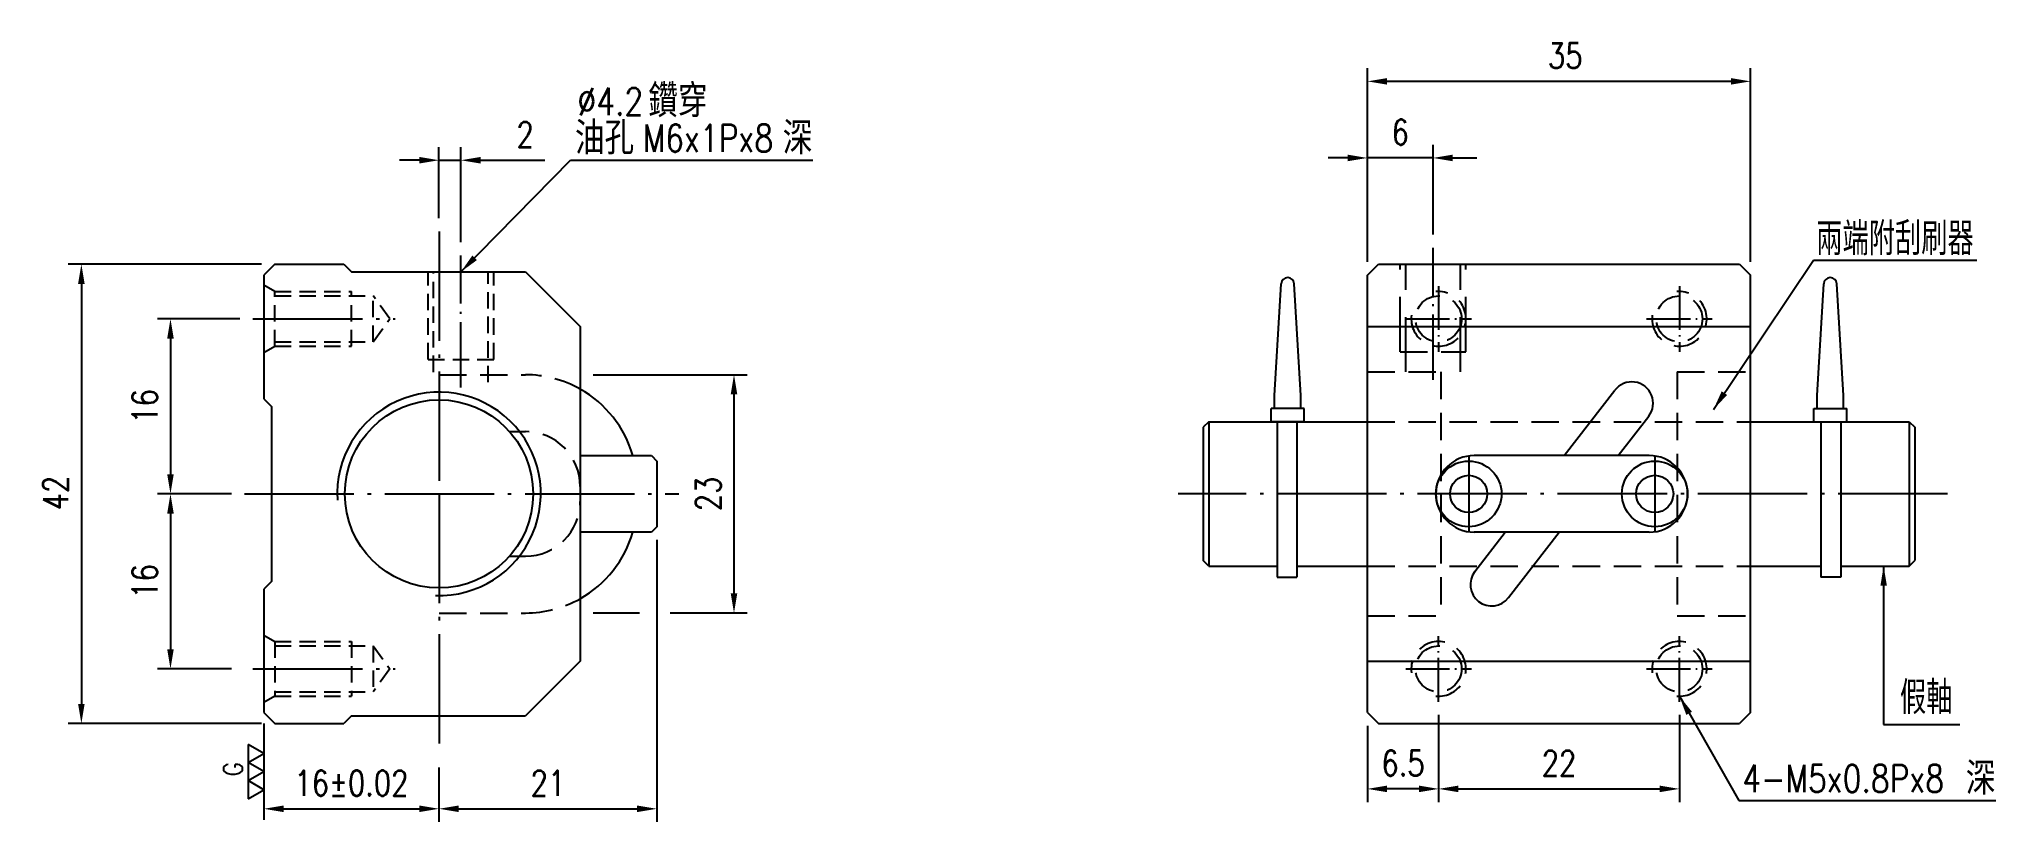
# Model space of a CAD drawing. Header units: millimetres. Extents: x 4184 to 4363, y -284 to -213.
import ezdxf
from ezdxf.enums import TextEntityAlignment as Align

# ---------------------------------------------------------------- set-up
doc = ezdxf.new("R2010")
doc.units = ezdxf.units.MM
doc.header["$LTSCALE"] = 10
for name, pattern in [('AM_ISO02W050', [7.5, 6, -1.5]), ('C', [2.5625, 2, -0.25, 0.0625, -0.25]), ('H', [0.75, 0.5, -0.25])]:
    doc.linetypes.add(name, pattern=pattern)
doc.layers.get('0').update_dxf_attribs({"linetype": 'CONTINUOUS'})
doc.layers.get('DEFPOINTS').update_dxf_attribs({"linetype": 'CONTINUOUS'})
for name, color, linetype in [('05', 5, 'H'), ('C', 1, 'C'), ('H', 5, 'H'), ('L1', 4, 'CONTINUOUS')]:
    doc.layers.add(name, color=color, linetype=linetype)
doc.layers.add('AM_3', color=6, linetype='AM_ISO02W050', lineweight=25)
doc.layers.add('AM_5', color=3, linetype='CONTINUOUS', lineweight=25)
doc.styles.add('SIMPLEX', font='SIMPLEX.shx', dxfattribs={"width": 0.8, "height": 2.3, "bigfont": 'chineset.shx'})
doc.dimstyles.get("Standard").update_dxf_attribs({"dimscale": 0, "dimtxt": 2.8, "dimasz": 1.8, "dimexe": 1, "dimexo": 1, "dimgap": 1.7, "dimtad": 1, "dimdec": 3, "dimrnd": 0.0005, "dimdsep": 46, "dimtxsty": 'SIMPLEX', "dimcen": 0.09, "dimclrd": 6, "dimclre": 6, "dimclrt": 3, "dimadec": 1, "dimazin": 2, "dimtp": -0.1, "dimtm": 0.2, "dimtfac": 1, "dimtdec": 3, "dimtmove": 2, "dimatfit": 3, "dimfxl": 0, "dimtvp": 0.790698, "dimarcsym": 0})
doc.dimstyles.new('STANDARD$0', dxfattribs={"dimscale": 0, "dimtxt": 2.8, "dimasz": 1.8, "dimexe": 1, "dimexo": 1, "dimgap": 1.2, "dimtad": 1, "dimdec": 3, "dimdsep": 46, "dimtxsty": 'SIMPLEX', "dimcen": 0.09, "dimclrd": 6, "dimclre": 6, "dimclrt": 3, "dimadec": 1, "dimazin": 2, "dimtp": -0.1, "dimtm": 0.2, "dimtfac": 1, "dimtdec": 3, "dimtmove": 0, "dimatfit": 3, "dimfxl": 0, "dimtvp": 0.790698, "dimarcsym": 0})
doc.dimstyles.new('STANDARD$7', dxfattribs={"dimscale": 0, "dimtxt": 2.8, "dimasz": 1.8, "dimexe": 1, "dimexo": 1, "dimgap": 1.2, "dimtad": 1, "dimdec": 3, "dimrnd": 0.0005, "dimdsep": 46, "dimtxsty": 'SIMPLEX', "dimcen": 0.09, "dimclrd": 6, "dimclre": 6, "dimclrt": 3, "dimadec": 1, "dimazin": 2, "dimtp": -0.1, "dimtm": 0.2, "dimtfac": 1, "dimtdec": 3, "dimtmove": 2, "dimatfit": 3, "dimfxl": 0, "dimtvp": 0.790698, "dimarcsym": 0})

# ---------------------------------------------------------------- blocks, each defined once
blk = doc.blocks.new('*D12')
at = {"layer": 'AM_5', "color": 6, "lineweight": -2}
for p, q in [((4204.1, -233.09), (4186.43, -233.09)), ((4187.63, -234.89), (4187.63, -273.29)), ((4204.1, -275.09), (4186.43, -275.09))]:
    blk.add_line(p, q, dxfattribs=at)
at = {"layer": 'AM_5', "color": 6}
for points in [[(4187.33, -234.89), (4187.93, -234.89), (4187.63, -233.09)], [(4187.33, -273.29), (4187.93, -273.29), (4187.63, -275.09)]]:
    blk.add_solid(points, dxfattribs=at)
at = {"layer": 'DEFPOINTS', "color": 0}
for p in [(4205.3, -233.09), (4187.63, -275.09), (4205.3, -275.09)]:
    blk.add_point(p, dxfattribs=at)
at = {"layer": 'AM_5', "color": 3, "insert": (4185.28, -254.01), "char_height": 2.3, "attachment_point": 5, "rotation": 90, "style": 'SIMPLEX'}
blk.add_mtext('42', dxfattribs=at)
blk = doc.blocks.new('*D13')
at = {"layer": 'AM_5', "color": 6, "lineweight": -2}
for p, q in [((4220.3, -228.89), (4220.3, -222.39)), ((4222.3, -231.09), (4222.3, -222.39)), ((4218.5, -223.59), (4216.7, -223.59)), ((4220.3, -223.59), (4222.3, -223.59)), ((4224.1, -223.59), (4229.98, -223.59))]:
    blk.add_line(p, q, dxfattribs=at)
at = {"layer": 'AM_5', "color": 6}
for points in [[(4218.5, -223.29), (4218.5, -223.89), (4220.3, -223.59)], [(4224.1, -223.29), (4224.1, -223.89), (4222.3, -223.59)]]:
    blk.add_solid(points, dxfattribs=at)
at = {"layer": 'DEFPOINTS', "color": 0}
for p in [(4222.3, -223.59), (4220.3, -230.09), (4222.3, -232.29)]:
    blk.add_point(p, dxfattribs=at)
at = {"layer": 'AM_5', "color": 3, "insert": (4228.17, -221.24), "char_height": 2.3, "attachment_point": 5, "style": 'SIMPLEX'}
blk.add_mtext('2', dxfattribs=at)
blk = doc.blocks.new('*D15')
at = {"color": 6, "lineweight": -2}
for p, q in [((4201.33, -254.09), (4194.57, -254.09)), ((4195.77, -255.89), (4195.77, -268.29)), ((4201.33, -270.09), (4194.57, -270.09))]:
    blk.add_line(p, q, dxfattribs=at)
at = {"color": 6}
for points in [[(4195.47, -255.89), (4196.07, -255.89), (4195.77, -254.09)], [(4195.47, -268.29), (4196.07, -268.29), (4195.77, -270.09)]]:
    blk.add_solid(points, dxfattribs=at)
at = {"layer": 'DEFPOINTS', "color": 0}
for p in [(4202.53, -254.09), (4195.77, -270.09), (4202.53, -270.09)]:
    blk.add_point(p, dxfattribs=at)
at = {"color": 3, "insert": (4193.42, -262.09), "char_height": 2.3, "attachment_point": 5, "rotation": 90, "style": 'SIMPLEX'}
blk.add_mtext('16', dxfattribs=at)
blk = doc.blocks.new('*D16')
at = {"color": 6, "lineweight": -2}
for p, q in [((4202.1, -238.09), (4194.57, -238.09)), ((4195.77, -239.89), (4195.77, -252.29))]:
    blk.add_line(p, q, dxfattribs=at)
at = {"color": 6}
for points in [[(4195.47, -239.89), (4196.07, -239.89), (4195.77, -238.09)], [(4195.47, -252.29), (4196.07, -252.29), (4195.77, -254.09)]]:
    blk.add_solid(points, dxfattribs=at)
at = {"layer": 'DEFPOINTS', "color": 0}
for p in [(4203.3, -238.09), (4195.77, -254.09), (4202.53, -254.09)]:
    blk.add_point(p, dxfattribs=at)
at = {"color": 3, "insert": (4193.42, -246.09), "char_height": 2.3, "attachment_point": 5, "rotation": 90, "style": 'SIMPLEX'}
blk.add_mtext('16', dxfattribs=at)
blk = doc.blocks.new('*D17')
at = {"color": 6, "lineweight": -2}
for p, q in [((4305.12, -232.89), (4305.12, -215.18)), ((4340.12, -232.89), (4340.12, -215.18)), ((4338.32, -216.38), (4306.92, -216.38))]:
    blk.add_line(p, q, dxfattribs=at)
at = {"color": 6}
for points in [[(4306.92, -216.08), (4306.92, -216.68), (4305.12, -216.38)], [(4338.32, -216.08), (4338.32, -216.68), (4340.12, -216.38)]]:
    blk.add_solid(points, dxfattribs=at)
at = {"layer": 'DEFPOINTS', "color": 0}
for p in [(4305.12, -216.38), (4305.12, -234.09), (4340.12, -234.09)]:
    blk.add_point(p, dxfattribs=at)
at = {"color": 3, "insert": (4323.19, -214.03), "char_height": 2.3, "attachment_point": 5, "style": 'SIMPLEX'}
blk.add_mtext('35', dxfattribs=at)
blk = doc.blocks.new('*D18')
at = {"color": 6, "lineweight": -2}
for p, q in [((4234.4, -243.2), (4248.45, -243.2)), ((4247.25, -245), (4247.25, -263.18)), ((4234.4, -264.98), (4238.63, -264.98)), ((4241.43, -264.98), (4248.45, -264.98))]:
    blk.add_line(p, q, dxfattribs=at)
at = {"color": 6}
for points in [[(4246.95, -245), (4247.55, -245), (4247.25, -243.2)], [(4246.95, -263.18), (4247.55, -263.18), (4247.25, -264.98)]]:
    blk.add_solid(points, dxfattribs=at)
at = {"layer": 'DEFPOINTS', "color": 0}
for p in [(4233.2, -243.2), (4233.2, -264.98), (4247.25, -264.98)]:
    blk.add_point(p, dxfattribs=at)
at = {"color": 3, "insert": (4244.9, -254.09), "char_height": 2.3, "attachment_point": 5, "rotation": 90, "style": 'SIMPLEX'}
blk.add_mtext('23', dxfattribs=at)
blk = doc.blocks.new('*D19')
at = {"color": 6, "lineweight": -2}
for p, q in [((4311.62, -274.29), (4311.62, -282.26)), ((4305.12, -275.29), (4305.12, -282.26)), ((4309.82, -281.06), (4306.92, -281.06))]:
    blk.add_line(p, q, dxfattribs=at)
at = {"color": 6}
for points in [[(4306.92, -280.76), (4306.92, -281.36), (4305.12, -281.06)], [(4309.82, -280.76), (4309.82, -281.36), (4311.62, -281.06)]]:
    blk.add_solid(points, dxfattribs=at)
at = {"layer": 'DEFPOINTS', "color": 0}
for p in [(4311.62, -273.09), (4305.12, -274.09), (4305.12, -281.06)]:
    blk.add_point(p, dxfattribs=at)
at = {"color": 3, "insert": (4308.37, -278.71), "char_height": 2.3, "attachment_point": 5, "style": 'SIMPLEX'}
blk.add_mtext('6.5', dxfattribs=at)
blk = doc.blocks.new('*D20')
at = {"color": 6, "lineweight": -2}
for p, q in [((4311.62, -274.29), (4311.62, -282.26)), ((4333.62, -274.29), (4333.62, -282.26)), ((4313.42, -281.06), (4331.82, -281.06))]:
    blk.add_line(p, q, dxfattribs=at)
at = {"color": 6}
for points in [[(4313.42, -280.76), (4313.42, -281.36), (4311.62, -281.06)], [(4331.82, -280.76), (4331.82, -281.36), (4333.62, -281.06)]]:
    blk.add_solid(points, dxfattribs=at)
at = {"layer": 'DEFPOINTS', "color": 0}
for p in [(4311.62, -273.09), (4333.62, -273.09), (4333.62, -281.06)]:
    blk.add_point(p, dxfattribs=at)
at = {"color": 3, "insert": (4322.62, -278.71), "char_height": 2.3, "attachment_point": 5, "style": 'SIMPLEX'}
blk.add_mtext('22', dxfattribs=at)
blk = doc.blocks.new('*D21')
at = {"color": 6, "lineweight": -2}
for p, q in [((4303.32, -223.38), (4301.52, -223.38)), ((4305.12, -232.89), (4305.12, -222.18)), ((4311.12, -223.38), (4305.12, -223.38)), ((4311.12, -230.39), (4311.12, -222.18)), ((4312.92, -223.38), (4314.72, -223.38))]:
    blk.add_line(p, q, dxfattribs=at)
at = {"color": 6}
for points in [[(4303.32, -223.08), (4303.32, -223.68), (4305.12, -223.38)], [(4312.92, -223.08), (4312.92, -223.68), (4311.12, -223.38)]]:
    blk.add_solid(points, dxfattribs=at)
at = {"layer": 'DEFPOINTS', "color": 0}
for p in [(4305.12, -223.38), (4311.12, -231.59), (4305.12, -234.09)]:
    blk.add_point(p, dxfattribs=at)
at = {"color": 3, "insert": (4308.12, -221.03), "char_height": 2.3, "attachment_point": 5, "style": 'SIMPLEX'}
blk.add_mtext('6', dxfattribs=at)
blk = doc.blocks.new('*D22')
at = {"color": 6, "lineweight": -2}
for p, q in [((4240.2, -258.29), (4240.2, -284.08)), ((4220.3, -279.29), (4220.3, -284.08)), ((4222.1, -282.88), (4238.4, -282.88))]:
    blk.add_line(p, q, dxfattribs=at)
at = {"color": 6}
for points in [[(4222.1, -282.58), (4222.1, -283.18), (4220.3, -282.88)], [(4238.4, -282.58), (4238.4, -283.18), (4240.2, -282.88)]]:
    blk.add_solid(points, dxfattribs=at)
at = {"layer": 'DEFPOINTS', "color": 0}
for p in [(4240.2, -257.09), (4220.3, -278.09), (4240.2, -282.88)]:
    blk.add_point(p, dxfattribs=at)
at = {"color": 3, "insert": (4230.25, -280.53), "char_height": 2.3, "attachment_point": 5, "style": 'SIMPLEX'}
blk.add_mtext('21', dxfattribs=at)
blk = doc.blocks.new('*D27')
at = {"layer": 'AM_3', "color": 6, "lineweight": -2}
for p, q in [((4204.3, -275.09), (4204.3, -283.88)), ((4220.3, -279.09), (4220.3, -283.88)), ((4206.1, -282.88), (4218.5, -282.88))]:
    blk.add_line(p, q, dxfattribs=at)
at = {"layer": 'AM_3', "color": 6}
for points in [[(4206.1, -282.58), (4206.1, -283.18), (4204.3, -282.88)], [(4218.5, -282.58), (4218.5, -283.18), (4220.3, -282.88)]]:
    blk.add_solid(points, dxfattribs=at)
at = {"layer": 'DEFPOINTS', "color": 0}
for p in [(4204.3, -274.09), (4220.3, -278.09), (4220.3, -282.88)]:
    blk.add_point(p, dxfattribs=at)
at = {"layer": 'AM_3', "color": 3, "insert": (4212.3, -280.53), "char_height": 2.3, "attachment_point": 5, "style": 'SIMPLEX'}
blk.add_mtext('16%%p0.02', dxfattribs=at)
blk = doc.blocks.new('ins2')
at = {"color": 0}
for points in [[(-0.68, 1.19), (-2.05, 1.19), (-1.37, 0)], [(0.68, 1.19), (-0.68, 1.19), (0, 0)], [(2.05, 1.19), (0.68, 1.19), (1.37, 0)]]:
    blk.add_lwpolyline(points, close=True, dxfattribs=at)
at = {"color": 0, "style": 'SIMPLEX', "width": 0.8}
blk.add_text('G', height=1.43, dxfattribs=at).set_placement((-0.33, 2.33), align=Align.MIDDLE_LEFT)

msp = doc.modelspace()

# ---------------------------------------------------------------- linework, layer by layer
at = {"color": 6}
for p, q in [((4305.1182, -232.8913), (4305.1182, -222.176)), ((4313.1182, -223.376), (4315.1182, -223.376)), ((4345.8631, -232.7188), (4360.7923, -232.7188)), ((4339.0635, -282.1243), (4362.5298, -282.1243))]:
    msp.add_line(p, q, dxfattribs=at)
for p, q in [((4205.3018, -233.0913), (4204.3018, -234.0913)), ((4204.3018, -234.0913), (4204.3018, -245.3913)), ((4205.3018, -233.0913), (4211.6018, -233.0913)), ((4211.6018, -233.0913), (4212.3018, -233.7913)), ((4212.3018, -233.7913), (4228.2018, -233.7913)), ((4212.3018, -233.7913), (4212.3018, -233.7913)), ((4228.2018, -233.7913), (4233.2018, -238.7913)), ((4305.1182, -234.0913), (4306.1182, -233.0913)), ((4305.1182, -274.0913), (4305.1182, -234.0913)), ((4306.1182, -233.0913), (4339.1182, -233.0913)), ((4339.1182, -233.0913), (4340.1182, -234.0913)), ((4340.1182, -274.0913), (4340.1182, -234.0913)), ((4296.6343, -245.0913), (4297.235, -234.8838)), ((4299.0343, -245.0913), (4298.4336, -234.8838)), ((4346.2019, -245.0913), (4346.8025, -234.8838)), ((4348.6019, -245.0913), (4348.0012, -234.8838)), ((4233.2018, -238.7913), (4233.2018, -269.3913)), ((4305.1182, -238.7913), (4340.1182, -238.7913)), ((4323.1068, -250.5913), (4327.7247, -244.6097)), ((4204.3018, -245.3913), (4205.0018, -246.0913)), ((4205.0018, -246.0913), (4205.0018, -262.0913)), ((4205.0018, -246.0913), (4205.0018, -246.0913)), ((4299.3343, -246.2913), (4296.3343, -246.2913)), ((4296.3343, -247.4913), (4296.3343, -246.2913)), ((4296.6343, -246.2913), (4296.6343, -245.0913)), ((4299.0343, -246.2913), (4299.0343, -245.0913)), ((4299.3343, -247.4913), (4299.3343, -246.2913)), ((4345.9019, -246.2913), (4348.9019, -246.2913)), ((4345.9019, -247.4913), (4345.9019, -246.2913)), ((4346.2019, -246.2913), (4346.2019, -245.0913)), ((4348.6019, -246.2913), (4348.6019, -245.0913)), ((4348.9019, -247.4913), (4348.9019, -246.2913)), ((4290.618, -247.4913), (4290.118, -247.9913)), ((4290.118, -247.9913), (4290.118, -260.1913)), ((4290.618, -247.4913), (4290.618, -260.6913)), ((4290.618, -247.4913), (4305.1182, -247.4913)), ((4299.3343, -247.4913), (4296.3343, -247.4913)), ((4296.8842, -247.4913), (4296.8842, -261.6913)), ((4298.6842, -247.4913), (4298.6842, -261.6913)), ((4328.0338, -250.5913), (4330.8118, -246.993)), ((4340.1182, -247.4913), (4354.6181, -247.4913)), ((4345.9019, -247.4913), (4348.9019, -247.4913)), ((4346.5519, -247.4913), (4346.5519, -261.6913)), ((4348.3519, -247.4913), (4348.3519, -261.6913)), ((4354.6181, -247.4913), (4354.6181, -260.6913)), ((4354.6181, -247.4913), (4355.1181, -247.9913)), ((4355.1181, -247.9913), (4355.1181, -260.1913)), ((4233.2018, -250.5913), (4239.7018, -250.5913)), ((4239.7018, -250.5913), (4240.2018, -251.0913)), ((4240.2018, -251.0913), (4240.2018, -257.0913)), ((4330.8682, -250.5913), (4314.8682, -250.5913)), ((4239.7018, -257.5913), (4233.2018, -257.5913)), ((4330.8682, -257.5913), (4314.8682, -257.5913)), ((4314.9247, -261.1897), (4317.7027, -257.5913)), ((4318.0118, -263.573), (4322.6297, -257.5913)), ((4290.618, -260.6913), (4290.118, -260.1913)), ((4290.618, -260.6913), (4296.8842, -260.6913)), ((4298.6842, -260.6913), (4305.1182, -260.6913)), ((4340.1182, -260.6913), (4346.5519, -260.6913)), ((4348.3519, -260.6913), (4354.6181, -260.6913)), ((4354.6181, -260.6913), (4355.1181, -260.1913)), ((4205.0018, -262.0913), (4204.3018, -262.7913)), ((4205.0018, -262.0913), (4205.0018, -262.0913)), ((4296.8842, -261.6913), (4298.6842, -261.6913)), ((4348.3519, -261.6913), (4346.5519, -261.6913)), ((4204.3018, -262.7913), (4204.3018, -274.0913)), ((4233.2018, -269.3913), (4228.2018, -274.3913)), ((4305.1182, -269.3913), (4340.1182, -269.3913)), ((4204.3018, -274.0913), (4205.3018, -275.0913)), ((4205.3018, -275.0913), (4211.6018, -275.0913)), ((4212.3018, -274.3913), (4211.6018, -275.0913)), ((4212.3018, -274.3913), (4228.2018, -274.3913)), ((4212.3018, -274.3913), (4212.3018, -274.3913)), ((4305.1182, -274.0913), (4306.1182, -275.0913)), ((4306.1182, -275.0913), (4339.1182, -275.0913)), ((4340.1182, -274.0913), (4339.1182, -275.0913))]:
    msp.add_line(p, q)
for centre, radius in [((4220.3018, -254.0913), 8.6), ((4314.3682, -254.0913), 3), ((4331.3682, -254.0913), 3), ((4314.3682, -254.0913), 1.7), ((4331.3682, -254.0913), 1.7)]:
    msp.add_circle(centre, radius)
for centre, radius, start, end in [((4297.8343, -234.9126), 0.6, 2.753997, 177.246003), ((4347.4019, -234.9126), 0.6, 2.753997, 177.246003), ((4228.2018, -253.4013), 10.2, 15.991229, 60.64653), ((4329.2682, -245.8013), 1.95, 322.33134, 142.33134), ((4314.8682, -254.0913), 3.5, 90, 270), ((4330.8682, -254.0913), 3.5, 270, 90), ((4228.2018, -254.7813), 10.2, 299.35347, 344.008771), ((4316.4682, -262.3813), 1.95, 142.33134, 322.33134)]:
    msp.add_arc(centre, radius, start, end)
at = {"layer": '05', "ltscale": 0.5}
for p, q in [((4220.3018, -243.2013), (4228.2018, -243.2013)), ((4226.7504, -248.4013), (4228.2018, -248.4013)), ((4226.7504, -259.7813), (4228.2018, -259.7813)), ((4220.3018, -264.9813), (4228.2018, -264.9813))]:
    msp.add_line(p, q, dxfattribs=at)
at = {"layer": '05', "color": 0, "ltscale": 0.5}
msp.add_line((4240.2018, -257.0913), (4239.7018, -257.5913), dxfattribs=at)
at = {"layer": '05', "ltscale": 0.5}
for centre, radius, start, end in [((4228.2018, -253.4013), 10.2, 60.64653, 90), ((4228.2018, -253.4013), 5, 0, 90), ((4228.2018, -254.7813), 5, 270, 0), ((4228.2018, -254.7813), 10.2, 270, 299.35347)]:
    msp.add_arc(centre, radius, start, end, dxfattribs=at)
at = {"layer": 'C', "color": 1, "ltscale": 0.5}
for p, q in [((4220.3018, -230.0913), (4220.3018, -254.0913)), ((4202.533, -254.0913), (4242.1988, -254.0913)), ((4220.3018, -254.0913), (4220.3018, -278.0913)), ((4358.1181, -254.0913), (4287.8369, -254.0913))]:
    msp.add_line(p, q, dxfattribs=at)
at = {"layer": 'C', "color": 1, "ltscale": 0.3}
for p, q in [((4222.3018, -244.3797), (4222.3018, -232.2913)), ((4311.1182, -243.6797), (4311.1182, -231.5913))]:
    msp.add_line(p, q, dxfattribs=at)
at = {"layer": 'C', "color": 1, "ltscale": 0.2}
for p, q in [((4311.6182, -235.0913), (4311.6182, -241.0913)), ((4333.6182, -235.0913), (4333.6182, -241.0913)), ((4308.6182, -238.0913), (4314.6182, -238.0913)), ((4330.6182, -238.0913), (4336.6182, -238.0913)), ((4311.6182, -273.0913), (4311.6182, -267.0913)), ((4333.6182, -273.0913), (4333.6182, -267.0913)), ((4308.6182, -270.0913), (4314.6182, -270.0913)), ((4330.6182, -270.0913), (4336.6182, -270.0913))]:
    msp.add_line(p, q, dxfattribs=at)
at = {"layer": 'C', "ltscale": 0.5}
for p, q in [((4203.3018, -238.0913), (4216.3018, -238.0913)), ((4203.3018, -270.0913), (4216.3018, -270.0913))]:
    msp.add_line(p, q, dxfattribs=at)
at = {"layer": 'C'}
for p, q in [((4314.3682, -250.5913), (4314.3682, -257.5913)), ((4331.3682, -250.5913), (4331.3682, -257.5913))]:
    msp.add_line(p, q, dxfattribs=at)
at = {"layer": 'DEFPOINTS', "color": 0, "linetype": 'ByBlock', "ltscale": 0.5}
msp.add_point((4203.3018, -238.0913), dxfattribs=at)
at = {"layer": 'DEFPOINTS', "color": 0, "linetype": 'ByBlock'}
for p in [(4201.3018, -254.0913), (4305.1182, -265.2413), (4205.3018, -275.0913)]:
    msp.add_point(p, dxfattribs=at)
at = {"layer": 'H', "ltscale": 0.3}
for p, q in [((4219.3018, -241.7913), (4219.3018, -233.7913)), ((4219.8018, -242.9525), (4219.8018, -233.7913)), ((4224.8018, -243.8897), (4224.8018, -233.7913)), ((4225.3018, -241.7913), (4225.3018, -233.7913)), ((4205.3018, -235.5913), (4204.3018, -235.014)), ((4205.3018, -235.5913), (4212.3018, -235.5913)), ((4205.3018, -240.5913), (4205.3018, -235.5913)), ((4212.3018, -240.5913), (4212.3018, -235.5913)), ((4205.3018, -235.9913), (4214.3018, -235.9913)), ((4214.3018, -240.1913), (4214.3018, -235.9913)), ((4215.8018, -238.0913), (4214.3018, -235.9913)), ((4214.3018, -240.1913), (4215.8018, -238.0913)), ((4204.3018, -241.1687), (4205.3018, -240.5913)), ((4205.3018, -240.1913), (4214.3018, -240.1913)), ((4205.3018, -240.5913), (4212.3018, -240.5913)), ((4219.3018, -241.7913), (4225.3018, -241.7913)), ((4204.3018, -267.014), (4205.3018, -267.5913)), ((4205.3018, -267.5913), (4212.3018, -267.5913)), ((4205.3018, -267.5913), (4205.3018, -272.5913)), ((4205.3018, -267.9913), (4214.3018, -267.9913)), ((4212.3018, -267.5913), (4212.3018, -272.5913)), ((4214.3018, -267.9913), (4214.3018, -272.1913)), ((4214.3018, -267.9913), (4215.8018, -270.0913)), ((4215.8018, -270.0913), (4214.3018, -272.1913)), ((4205.3018, -272.5913), (4204.3018, -273.1687)), ((4205.3018, -272.1913), (4214.3018, -272.1913)), ((4205.3018, -272.5913), (4212.3018, -272.5913))]:
    msp.add_line(p, q, dxfattribs=at)
at = {"layer": 'H'}
for p, q in [((4308.1182, -241.0913), (4308.1182, -233.0913)), ((4308.6182, -242.9413), (4308.6182, -233.0913)), ((4313.6182, -242.9413), (4313.6182, -233.0913)), ((4314.1182, -241.0913), (4314.1182, -233.0913))]:
    msp.add_line(p, q, dxfattribs=at)
at = {"layer": 'H', "ltscale": 0.5}
for p, q in [((4308.1182, -241.0913), (4314.1182, -241.0913)), ((4305.1182, -242.9413), (4311.8182, -242.9413)), ((4311.8182, -242.9413), (4311.8182, -265.2413)), ((4333.4182, -242.9413), (4333.4182, -265.2413)), ((4333.4182, -242.9413), (4340.1182, -242.9413)), ((4305.1182, -247.4913), (4340.1182, -247.4913)), ((4305.1182, -260.6913), (4340.1182, -260.6913)), ((4305.1182, -265.2413), (4311.8182, -265.2413)), ((4333.4182, -265.2413), (4340.1182, -265.2413))]:
    msp.add_line(p, q, dxfattribs=at)
for centre in [(4311.6182, -238.0913), (4333.6182, -238.0913), (4311.6182, -270.0913), (4333.6182, -270.0913)]:
    msp.add_circle(centre, 2.1, dxfattribs=at)
for centre, start, end in [((4311.6182, -238.0913), 172.098683, 95.445201), ((4333.6182, -238.0913), 172.098683, 95.445201), ((4311.6182, -270.0913), 264.554799, 187.901317), ((4333.6182, -270.0913), 264.554799, 187.901317)]:
    msp.add_arc(centre, 2.5, start, end, dxfattribs=at)
at = {"layer": 'L1'}
msp.add_arc((4220.3018, -254.0913), 9.3, 268.022239, 183.563755, dxfattribs=at)

# ---------------------------------------------------------------- block references
at = {"layer": 'AM_3', "color": 3, "xscale": 1.210000000000001, "yscale": 1.210000000000001, "zscale": 1.21, "rotation": 90}
msp.add_blockref('ins2', (4204.3018, -279.484), dxfattribs=at)

# ---------------------------------------------------------------- texts
at = {"color": 3, "style": 'SIMPLEX', "width": 0.9}
for s, p in [('鑽穿', (4239.4228, -219.6595)), ('油孔', (4232.7229, -223.0637)), ('深', (4251.7079, -223.0637)), ('深', (4359.7868, -281.6023))]:
    msp.add_text(s, height=3, dxfattribs=at).set_placement(p)
at = {"color": 3, "attachment_point": 7, "style": 'SIMPLEX'}
for s, insert, char_height in [('%%c4.2', (4232.9545, -219.4629), 2.5), ('M6x1Px8', (4238.9175, -222.824), 2.5), ('兩端附刮刷器', (4346.1147, -232.2771), 3), ('假軸', (4353.7631, -274.2253), 3), ('4-M5x0.8Px8', (4339.3668, -281.3627), 2.5)]:
    msp.add_mtext(s, dxfattribs=dict(at, insert=insert, char_height=char_height))

# ---------------------------------------------------------------- dimensions: what is measured, and where the dimension line sits
dim = msp.add_linear_dim(base=(4305.1182, -216.376), p1=(4340.1182, -234.0913), p2=(4305.1182, -234.0913), dimstyle='Standard', override={"dimscale": 1, "dimtxt": 5, "dimexe": 1.2, "dimexo": 1.2, "dimgap": 1.2, "dimrnd": 0, "dimcen": 0, "dimadec": 3, "dimtmove": 0})
dim.commit()
dim.dimension.update_dxf_attribs({"geometry": '*D17', "text_midpoint": (4323.1878, -216.376), "dimtype": 160})
for base, p1, p2, picture, middle in [((4305.1182, -223.376), (4311.1182, -231.5913), (4305.1182, -234.0913), '*D21', (4308.1182, -221.026)), ((4305.1182, -281.0647), (4311.6182, -273.0913), (4305.1182, -274.0913), '*D19', (4308.3682, -278.7147)), ((4333.6182, -281.0647), (4311.6182, -273.0913), (4333.6182, -273.0913), '*D20', (4322.6182, -278.7147))]:
    dim = msp.add_linear_dim(base=base, p1=p1, p2=p2, dimstyle='Standard', override={"dimscale": 1, "dimtxt": 5, "dimexe": 1.2, "dimexo": 1.2, "dimgap": 1.2, "dimrnd": 0, "dimcen": 0, "dimadec": 3, "dimtmove": 0})
    dim.commit()
    dim.dimension.update_dxf_attribs({"geometry": picture, "text_midpoint": middle})
for base, p1, p2, override, picture, middle in [((4195.7735, -254.0913), (4203.3018, -238.0913), (4202.533, -254.0913), {"dimscale": 1, "dimtxt": 5, "dimexe": 1.2, "dimexo": 1.2, "dimgap": 1.2, "dimrnd": 0, "dimcen": 0, "dimse2": 1, "dimadec": 3, "dimtmove": 0}, '*D16', (4193.4235, -246.0913)), ((4195.7735, -270.0913), (4202.533, -254.0913), (4202.533, -270.0913), {"dimscale": 1, "dimtxt": 5, "dimexe": 1.2, "dimexo": 1.2, "dimgap": 1.2, "dimrnd": 0, "dimcen": 0, "dimadec": 3, "dimtmove": 0}, '*D15', (4193.4235, -262.0913))]:
    dim = msp.add_linear_dim(base=base, p1=p1, p2=p2, angle=90, dimstyle='Standard', override=override)
    dim.commit()
    dim.dimension.update_dxf_attribs({"geometry": picture, "text_midpoint": middle})
dim = msp.add_linear_dim(base=(4247.2503, -264.9813), p1=(4233.2018, -243.2013), p2=(4233.2018, -264.9813), angle=90, text='23', dimstyle='Standard', override={"dimscale": 1, "dimtxt": 5, "dimexe": 1.2, "dimexo": 1.2, "dimgap": 1.2, "dimrnd": 0, "dimcen": 0, "dimadec": 3, "dimtmove": 0})
dim.commit()
dim.dimension.update_dxf_attribs({"geometry": '*D18', "text_midpoint": (4244.9003, -254.0913)})
dim = msp.add_linear_dim(base=(4240.2018, -282.8767), p1=(4220.3018, -278.0913), p2=(4240.2018, -257.0913), text='21', dimstyle='Standard', override={"dimscale": 1, "dimtxt": 5, "dimexe": 1.2, "dimexo": 1.2, "dimgap": 1.2, "dimrnd": 0, "dimcen": 0, "dimadec": 3, "dimtmove": 0})
dim.commit()
dim.dimension.update_dxf_attribs({"geometry": '*D22', "text_midpoint": (4230.2518, -280.5267)})
at = {"layer": 'AM_3'}
dim = msp.add_linear_dim(base=(4220.3018, -282.8767), p1=(4204.3018, -274.0913), p2=(4220.3018, -278.0913), text='<>%%p0.02', dimstyle='STANDARD$0', override={"dimscale": 1}, dxfattribs=at)
dim.commit()
dim.dimension.update_dxf_attribs({"geometry": '*D27', "text_midpoint": (4212.3018, -280.5267)})
at = {"layer": 'AM_5'}
dim = msp.add_linear_dim(base=(4222.3018, -223.5856), p1=(4220.3018, -230.0913), p2=(4222.3018, -232.2913), dimstyle='Standard', override={"dimscale": 1, "dimtxt": 5, "dimexe": 1.2, "dimexo": 1.2, "dimgap": 1.2, "dimrnd": 0, "dimcen": 0, "dimadec": 3, "dimtmove": 0}, dxfattribs=at)
dim.commit()
dim.dimension.update_dxf_attribs({"geometry": '*D13', "text_midpoint": (4228.1685, -223.5856), "dimtype": 160})
dim = msp.add_linear_dim(base=(4187.6307, -275.0913), p1=(4205.3018, -233.0913), p2=(4205.3018, -275.0913), angle=90, text='42', dimstyle='Standard', override={"dimscale": 1, "dimtxt": 5, "dimexe": 1.2, "dimexo": 1.2, "dimgap": 1.2, "dimrnd": 0, "dimcen": 0, "dimadec": 3, "dimtmove": 0}, dxfattribs=at)
dim.commit()
dim.dimension.update_dxf_attribs({"geometry": '*D12', "text_midpoint": (4187.6307, -254.0069), "dimtype": 160})

# ---------------------------------------------------------------- leaders
for points, override in [([(4336.7252, -246.3799), (4345.8631, -232.7188)], {"dimscale": 1, "dimexe": 1.2, "dimexo": 1.2, "dimgap": 1.2, "dimtad": 0, "dimrnd": 0, "dimcen": 0, "dimadec": 3, "dimtmove": 0}), ([(4352.2786, -260.6913), (4352.2786, -275.1853), (4359.23, -275.1853)], {"dimscale": 1, "dimtad": 0}), ([(4333.6182, -272.5913), (4339.0635, -282.1243)], {"dimscale": 1, "dimexe": 1.2, "dimexo": 1.2, "dimgap": 1.2, "dimtad": 0, "dimrnd": 0, "dimcen": 0, "dimadec": 3, "dimtmove": 0})]:
    msp.add_leader(points, dimstyle='STANDARD$7', override=override)
at = {"layer": 'AM_3'}
msp.add_leader([(4222.3018, -233.7913), (4232.3028, -223.5856), (4254.4509, -223.5856)], dimstyle='STANDARD$7', override={"dimscale": 1, "dimtad": 0}, dxfattribs=at)

doc.saveas('drawing.dxf')
